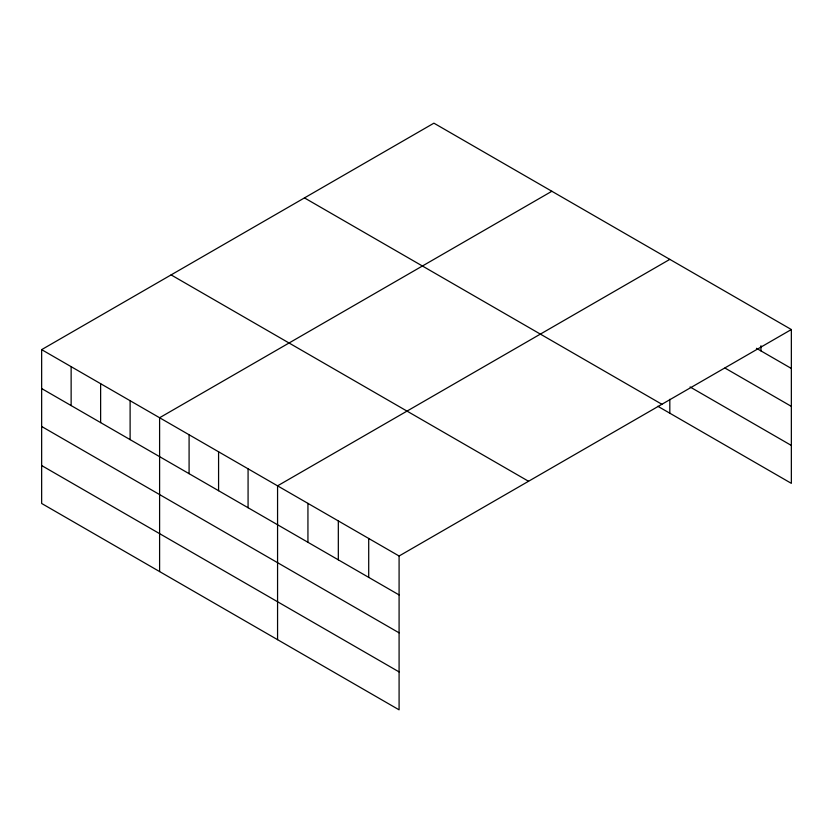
<?xml version="1.0" encoding="UTF-8"?>
<svg xmlns="http://www.w3.org/2000/svg" width="833" height="833" viewBox="0 0 833 833"><rect width="100%" height="100%" fill="white"/><g stroke="black" fill="none" stroke-linecap="round" stroke-linejoin="round"><path stroke-width="1.25" d="M41.65 349.641L399.09 556.007L399.09 709.831L41.65 503.465L41.65 349.641L433.91 123.169L791.35 329.535L791.35 483.359L657.81 406.265M551.862 191.267L159.603 417.739L159.603 571.563M669.815 259.375L277.566 485.837L277.566 639.661M399.09 556.007L791.35 329.535M756.468 348.309L791.35 368.457M724.96 368.04L791.35 406.369M690.078 386.97L791.35 445.447M304.462 197.9L661.902 404.276M171.098 274.9L528.538 481.266M41.65 388.553L399.09 594.918M41.65 426.475L399.09 632.841M41.65 465.543L399.09 671.908M760.966 345.726L760.966 350.912M669.815 399.288L669.815 413.199M368.707 538.462L368.707 577.384M338.323 520.927L338.323 559.838M307.939 503.382L307.939 542.293M248.078 468.812L248.078 507.734M218.579 451.788L218.579 490.71M189.091 434.764L189.091 473.685M130.115 400.715L130.115 439.626M100.626 383.69L100.626 422.602M71.138 366.666L71.138 405.577"/></g></svg>
